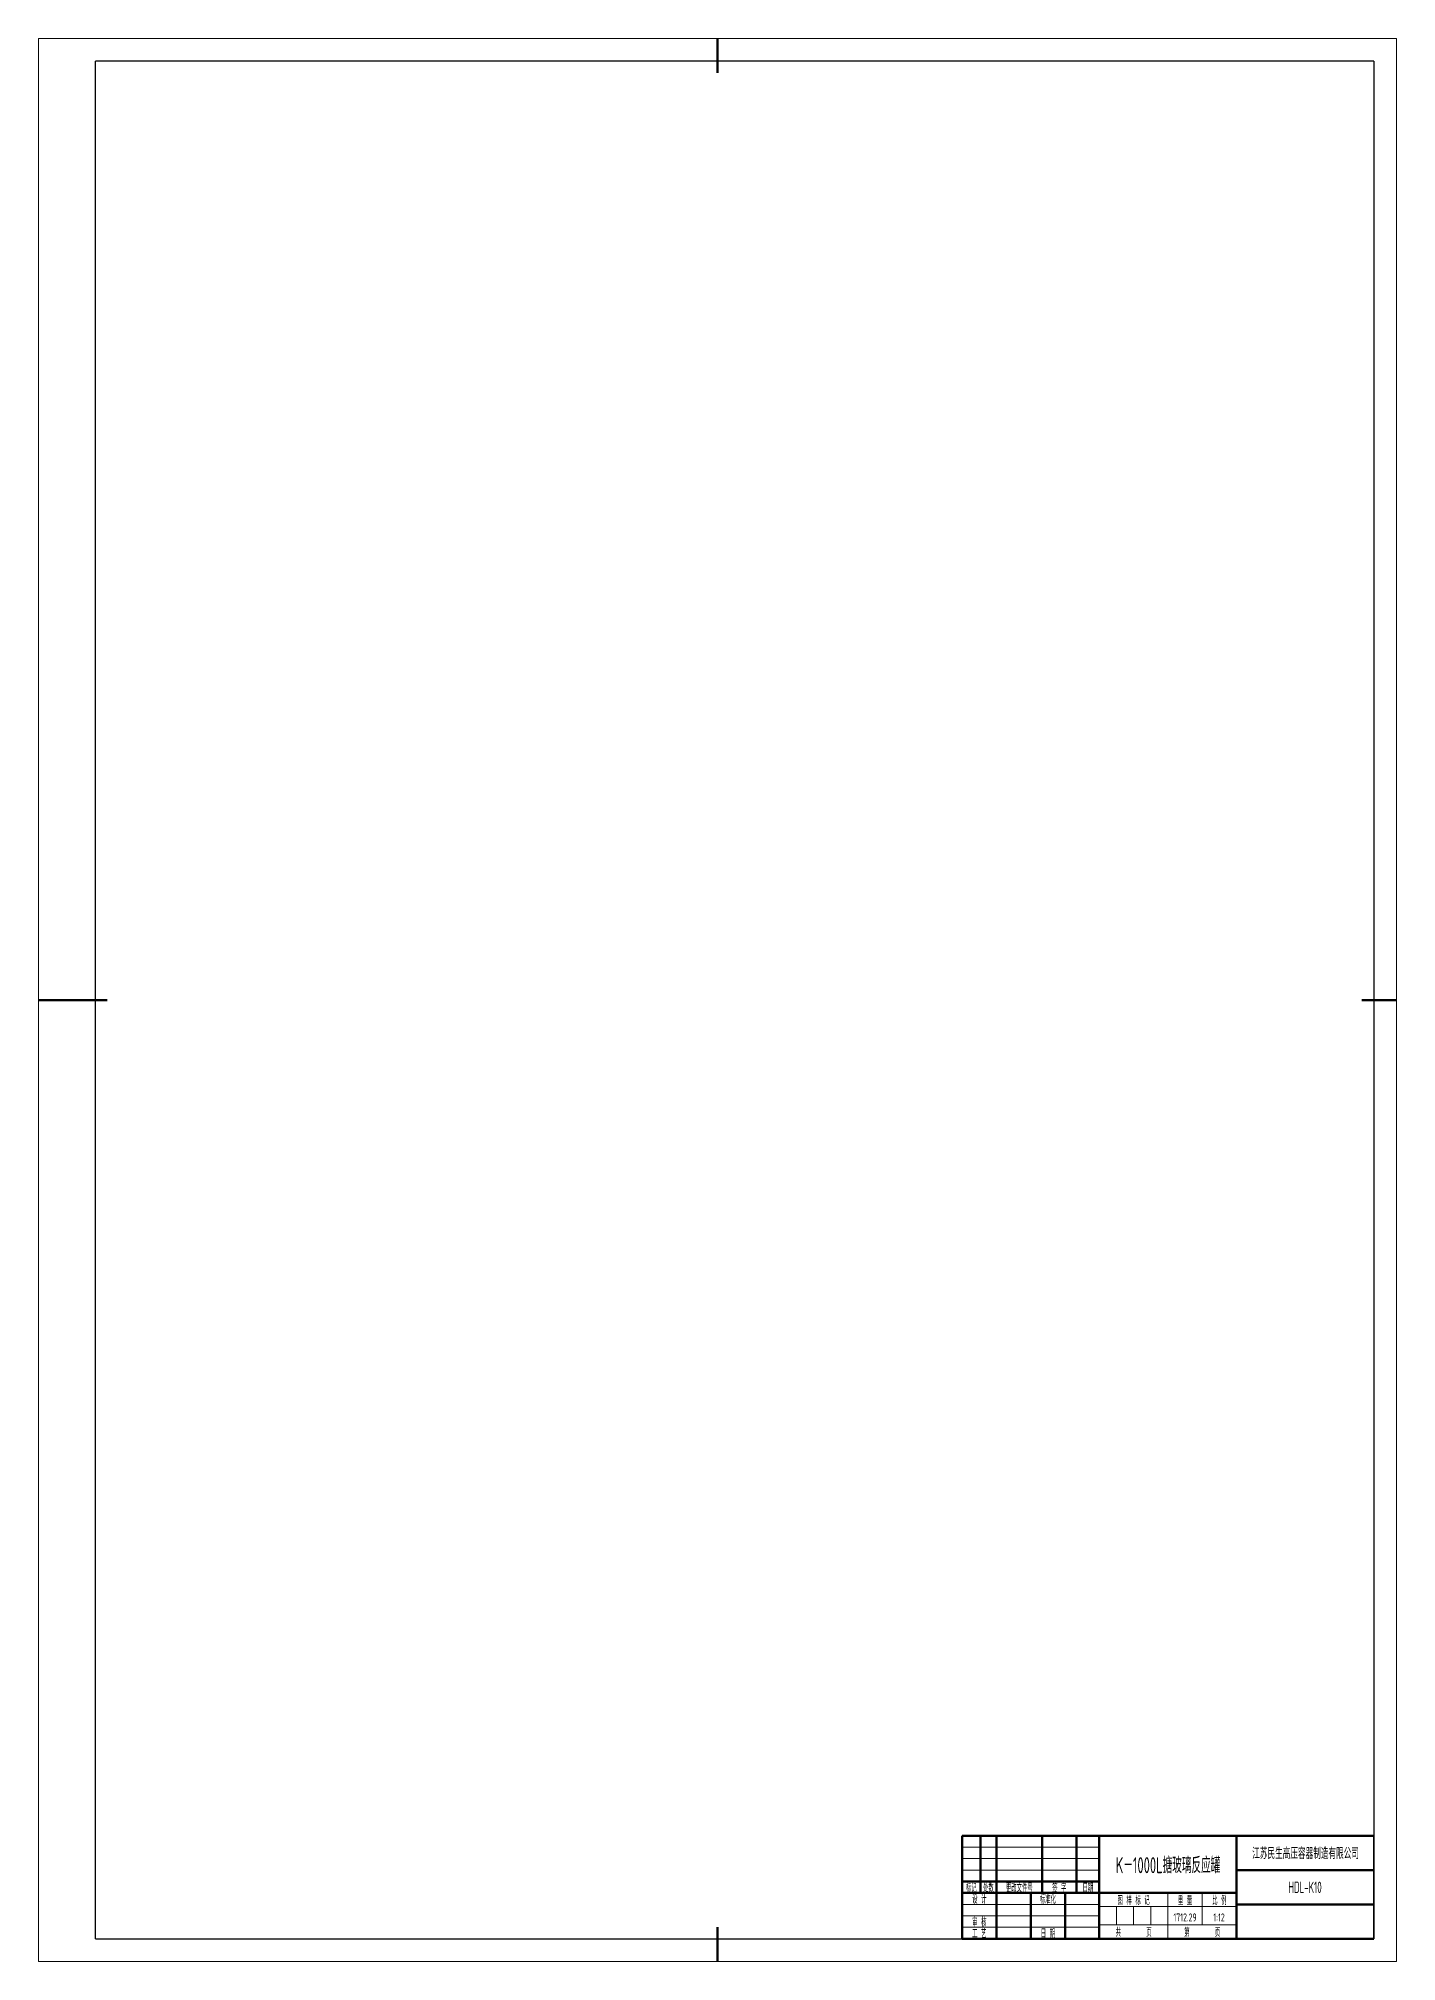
# Model space of a CAD drawing. Header units: millimetres. Extents: x 6558 to 31654, y 4748 to 14840.
# Drawn here: x 6558 to 13686, y 4748 to 14840 of the extents above; entities that cross this region are included whole.
import ezdxf
from ezdxf.enums import TextEntityAlignment as Align

# ---------------------------------------------------------------- set-up
doc = ezdxf.new("R2010")
doc.units = ezdxf.units.MM
doc.header["$LTSCALE"] = 120
for name, color, linetype, lineweight in [('1轮廓实线层', 7, 'Continuous', 50), ('2细线层', 4, 'Continuous', 18), ('6文字层', 3, 'Continuous', 20)]:
    doc.layers.add(name, color=color, linetype=linetype, lineweight=lineweight)
doc.layers.add('图框层', color=7, linetype='Continuous')
doc.styles.add('PC_TEXTSTYLE', font='gbenor.shx', dxfattribs={"width": 0.8, "bigfont": 'gbcbig.shx'})

# ---------------------------------------------------------------- blocks, each defined once
blk = doc.blocks.new('PC_TITLE_BLOCK')
at = {"layer": '1轮廓实线层'}
for p, q in [((0, 45), (-180, 45)), ((-180, 0), (-180, 45)), ((-172, 20), (-172, 45)), ((-165, 20), (-165, 45)), ((-145, 20), (-145, 45)), ((-130, 20), (-130, 45)), ((-120, 0), (-120, 45)), ((-60, 30), (0, 30)), ((-180, 20), (-60, 20)), ((-165, 0), (-165, 20)), ((-150, 0), (-150, 20)), ((-135, 0), (-135, 20)), ((-60, 15), (0, 15)), ((-180, 0), (0, 0))]:
    blk.add_line(p, q, dxfattribs=at)
at = {"layer": '1轮廓实线层', "color": 7}
for p, q in [((-60, 0), (-60, 45)), ((-180, 25), (-120, 25))]:
    blk.add_line(p, q, dxfattribs=at)
at = {"layer": '2细线层'}
for p, q in [((-180, 40), (-120, 40)), ((-180, 35), (-120, 35)), ((-180, 30), (-120, 30)), ((-90, 0), (-90, 20)), ((-75, 6), (-75, 20)), ((-180, 15), (-120, 15)), ((-180, 10), (-120, 10)), ((-120, 14), (-60, 14)), ((-112.5, 6), (-112.5, 14)), ((-105, 6), (-105, 14)), ((-97.5, 6), (-97.5, 14)), ((-180, 5), (-120, 5)), ((-120, 6), (-60, 6))]:
    blk.add_line(p, q, dxfattribs=at)
at = {"layer": '图框层'}
blk.add_line((0, 0), (0, 45), dxfattribs=at)
at = {"layer": '6文字层', "style": 'PC_TEXTSTYLE', "width": 0.667}
for s, p in [('标记', (-176, 22.5)), (' 设 计 ', (-172.5, 17.51)), ('处数', (-168.5, 22.5)), (' 更改文件号 ', (-155, 22.5)), (' 标准化 ', (-142.5, 17.51)), (' 签 字 ', (-137.5, 22.5)), (' 日期 ', (-125, 22.5)), (' 图 样 标 记 ', (-105, 17)), (' 重 量 ', (-82.5, 17)), (' 比 例 ', (-67.5, 17)), (' 审 核 ', (-172.5, 7.5)), (' 工 艺 ', (-172.5, 2.5)), (' 日 期 ', (-142.5, 2.5)), ('共       页', (-105, 3)), ('第       页', (-75, 3))]:
    blk.add_text(s, height=3.5, dxfattribs=at).set_placement(p, align=Align.MIDDLE)
at = {"layer": '6文字层', "style": 'PC_TEXTSTYLE', "flags": 8}
for tag, height, width, p, p2 in [('产品名称或材料标记', 7, 0.600652, (-113.46, 28.64), (-66.42, 28.64)), ('企业名称', 5, 1.98445, (-54.29, 34.82), (-5.27, 34.82)), ('图样名称', 5, 2.004495, (-54.79, 19.98), (-5.27, 19.98)), ('标准化', 3.5, 1.023147, (-133.83, 15.37), (-120.75, 15.37)), ('审核', 3.5, 1.579393, (-163.99, 5.37), (-150.63, 5.37)), ('重量', 3.5, 1.408247, (-88.46, 7.54), (-76.55, 7.54)), ('比例', 3.5, 1.385287, (-73.35, 7.54), (-61.93, 7.54)), ('图样代号', 5, 2.006536, (-54.79, 5.63), (-5.52, 5.63)), ('工艺', 3.5, 1.621807, (-164.21, 0.37), (-150.89, 0.37)), ('日期', 3.5, 1.560088, (-133.83, 0.37), (-120.75, 0.37)), ('共几页', 3.5, 0.557144, (-108.07, 0.63), (-101.05, 0.63))]:
    blk.add_attdef(tag, text='', height=height, dxfattribs=dict(at, width=width)).set_placement(p, p2, align=Align.FIT)
at = {"layer": '6文字层', "style": 'PC_TEXTSTYLE', "width": 7.924036, "flags": 8}
blk.add_attdef('设计', text='', height=3.5, rotation=358.46442, dxfattribs=at).set_placement((-164.23, 15.37), (-150.37, 15), align=Align.FIT)
at = {"layer": '6文字层', "color": 3, "style": 'PC_TEXTSTYLE', "width": 0.56476, "flags": 8}
blk.add_attdef('第几页', text='', height=3.5, dxfattribs=at).set_placement((-78.29, 0.75), (-71.16, 0.75), align=Align.FIT)
at = {"layer": '6文字层', "ltscale": 10, "style": 'PC_TEXTSTYLE', "flags": 1}
blk.add_attdef('图纸张数', (-58.68, -0.49), '', height=2.5, dxfattribs=at)

msp = doc.modelspace()

# ---------------------------------------------------------------- linework, layer by layer
at = {"layer": '1轮廓实线层'}
for p, q in [((10121.75, 14839.74), (10121.75, 14659.74)), ((6557.75, 9793.74), (6917.75, 9793.74)), ((13685.75, 9793.74), (13503.02, 9793.74)), ((10121.75, 4747.74), (10121.75, 4927.74))]:
    msp.add_line(p, q, dxfattribs=at)
at = {"layer": '2细线层'}
for p, q in [((6557.75, 4747.74), (6557.75, 14839.74)), ((13685.75, 14839.74), (6557.75, 14839.74)), ((13685.75, 14839.74), (13685.75, 4747.74)), ((6557.75, 4747.74), (13685.75, 4747.74))]:
    msp.add_line(p, q, dxfattribs=at)
at = {"layer": '图框层'}
for p, q in [((6857.75, 4867.74), (6857.75, 14719.74)), ((13565.75, 14719.74), (6857.75, 14719.74)), ((13565.75, 14719.74), (13565.75, 4867.74)), ((6857.75, 4867.74), (13565.75, 4867.74))]:
    msp.add_line(p, q, dxfattribs=at)

# ---------------------------------------------------------------- block references
ref = msp.add_blockref('PC_TITLE_BLOCK', (13565.75, 4867.74), dxfattribs=dict(at, xscale=12, yscale=12, zscale=12))
ref.add_attrib('重量', '1712.29', dxfattribs={"layer": '6文字层', "height": 42, "style": 'PC_TEXTSTYLE', "width": 0.667}).set_placement((12575.72, 4958.25), align=Align.CENTER)
ref.add_attrib('产品名称或材料标记', 'K－1000L搪玻璃反应罐', dxfattribs={"layer": '6文字层', "height": 84, "style": 'PC_TEXTSTYLE', "width": 0.667}).set_placement((12486.44, 5211.37), align=Align.CENTER)
ref.add_attrib('图样名称', 'HDL-K10', dxfattribs={"layer": '6文字层', "height": 60, "style": 'PC_TEXTSTYLE', "width": 0.667}).set_placement((13205.43, 5107.48), align=Align.CENTER)
ref.add_attrib('企业名称', '江苏民生高压容器制造有限公司', dxfattribs={"layer": '6文字层', "height": 60, "style": 'PC_TEXTSTYLE', "width": 0.667}).set_placement((13208.4, 5285.58), align=Align.CENTER)
ref.add_attrib('比例', '1:12', dxfattribs={"layer": '6文字层', "height": 42, "style": 'PC_TEXTSTYLE', "width": 0.667}).set_placement((12754.05, 4958.25), align=Align.CENTER)

doc.saveas('drawing.dxf')
